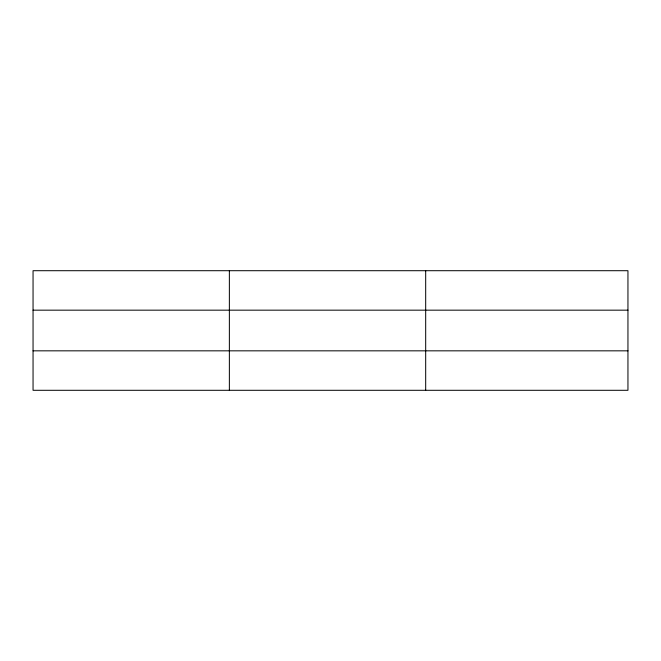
<?xml version="1.0" encoding="UTF-8"?>
<svg xmlns="http://www.w3.org/2000/svg" width="661" height="661" viewBox="0 0 661 661"><rect width="100%" height="100%" fill="white"/><g stroke="black" fill="none" stroke-linecap="round" stroke-linejoin="round"><path stroke-width="0.99" d="M229.367 390.296L229.367 270.704M425.684 390.296L425.684 270.704M627.95 350.834L627.95 390.296L33.05 390.296L33.05 270.704L627.95 270.704L627.95 350.834L33.05 350.834M33.05 310.166L627.95 310.166"/></g></svg>
